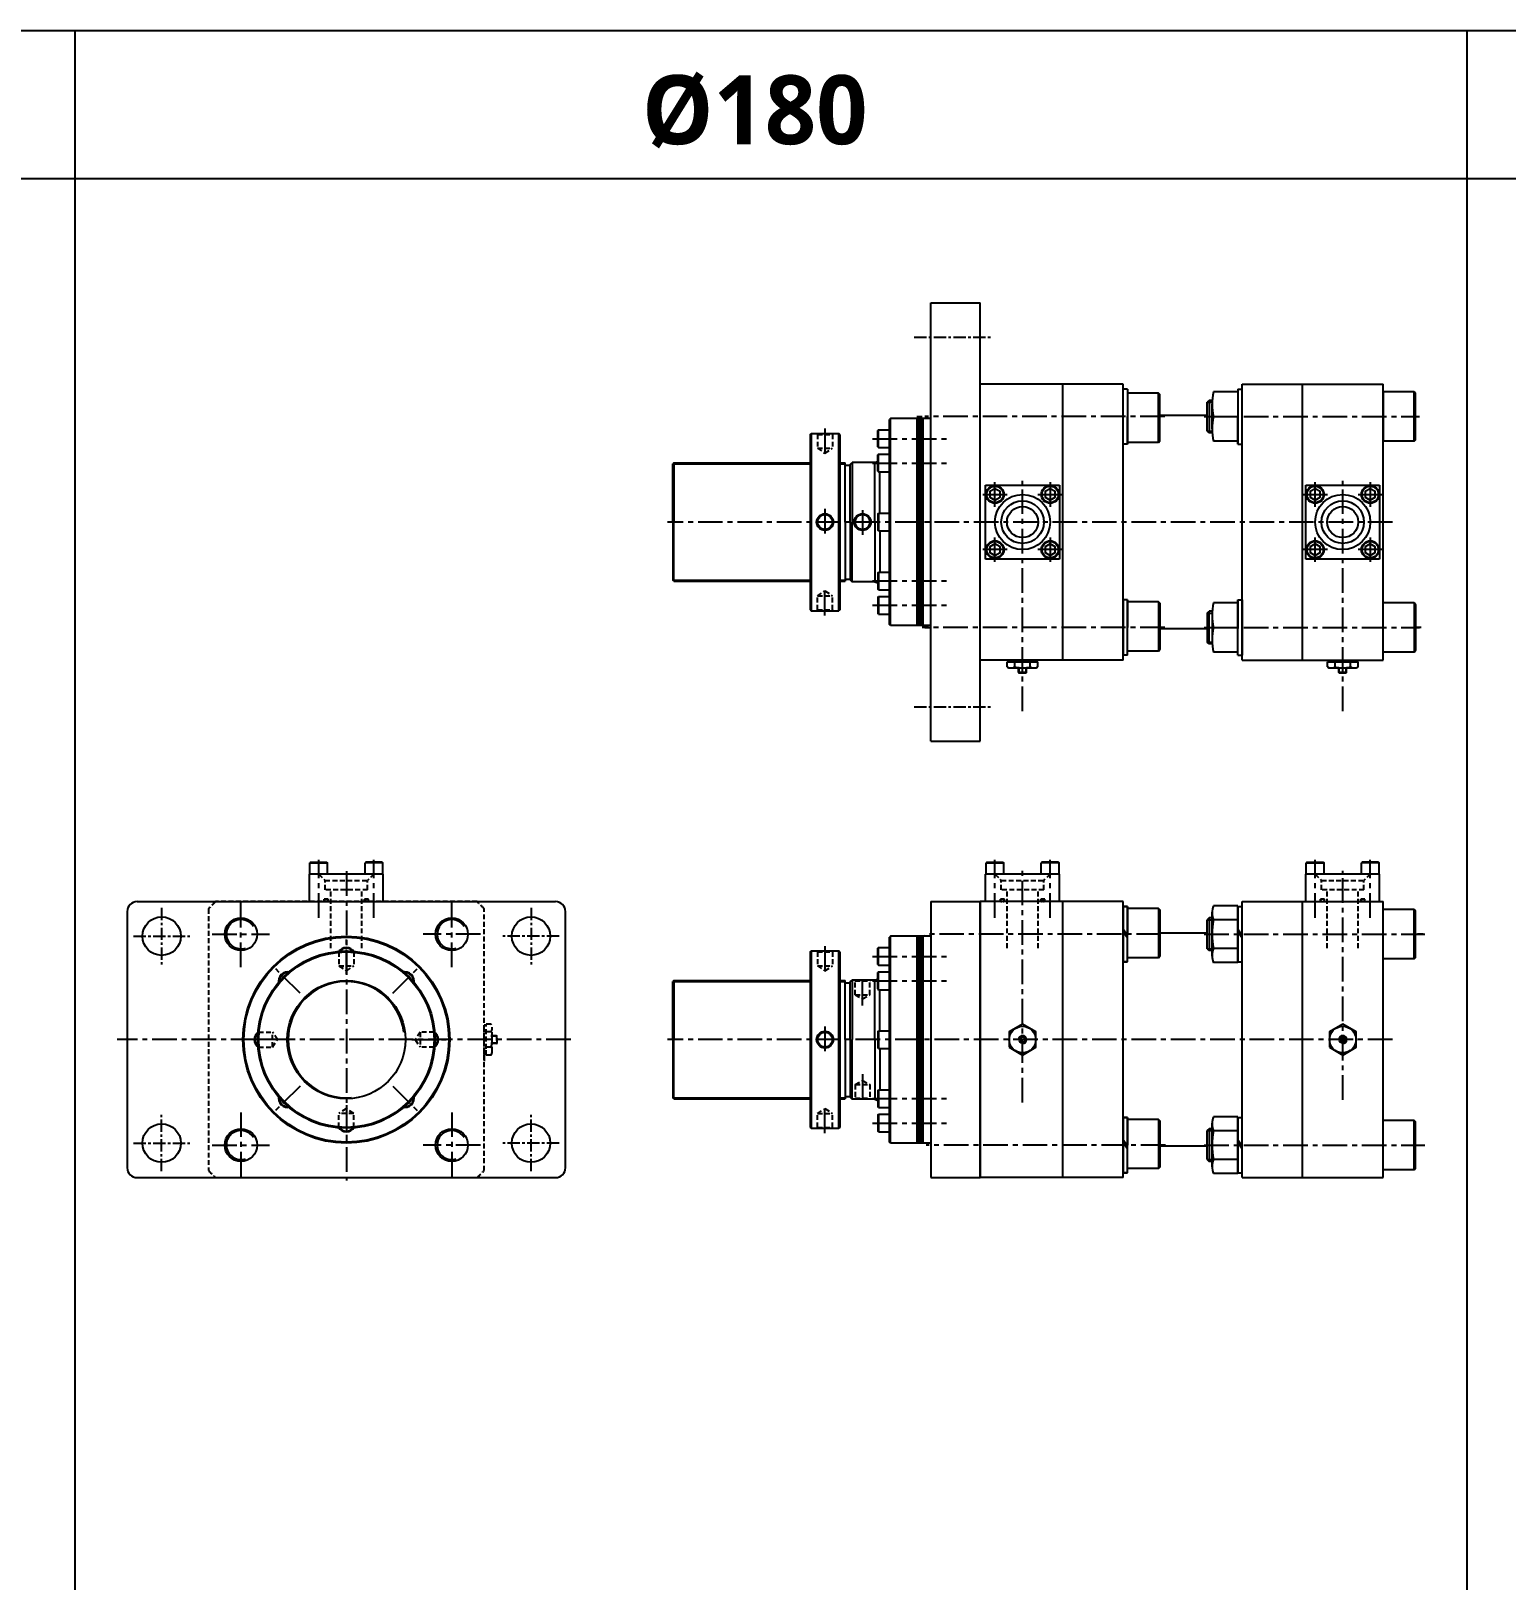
# Model space of a CAD drawing. Extents: x -819 to 9283, y 0 to 5329.
# Drawn here: x 2587 to 4084, y 1592 to 3164 of the extents above; entities that cross this region are included whole.
import ezdxf

# ---------------------------------------------------------------- set-up
doc = ezdxf.new("R2010")
doc.units = 0
doc.header["$LTSCALE"] = 10
doc.header["$MEASUREMENT"] = 0
for name, pattern in [('CENTER', [2, 1.25, -0.25, 0.25, -0.25]), ('CENTERX2', [4, 2.5, -0.5, 0.5, -0.5]), ('HIDDENX2', [0.75, 0.5, -0.25])]:
    doc.linetypes.add(name, pattern=pattern)
doc.layers.get('0').update_dxf_attribs({"linetype": 'CONTINUOUS'})
doc.layers.get('DEFPOINTS').update_dxf_attribs({"linetype": 'CONTINUOUS'})
for name, color, linetype in [('CEN', 1, 'CENTERX2'), ('DIM', 2, 'CONTINUOUS'), ('HID', 2, 'HIDDENX2'), ('ML', 7, 'CONTINUOUS')]:
    doc.layers.add(name, color=color, linetype=linetype)
doc.styles.add('문자', font='romans.shx')

msp = doc.modelspace()

# ---------------------------------------------------------------- linework, layer by layer
for p, q in [((9283.2, 3163.8), (0, 3163.8)), ((2631.6, 0), (2631.6, 3163.8)), ((4044.8, 0), (4044.8, 3163.8)), ((9283.2, 3013.8), (0, 3013.8))]:
    msp.add_line(p, q)
at = {"color": 7, "linetype": 'Continuous'}
for p, q in [((3577.7, 2518.5), (3577.7, 2523.5)), ((3577.7, 2523.5), (3584.1, 2523.5)), ((3578.7, 2523.5), (3578.7, 2525.5)), ((3578.7, 2525.5), (3607.9, 2525.5)), ((3580.9, 2517.5), (3605.7, 2517.5)), ((3584.1, 2523.5), (3608.9, 2523.5)), ((3585.5, 2518.5), (3585.5, 2523.5)), ((3589.3, 2517.8), (3589.3, 2517.8)), ((3589.3, 2513), (3589.3, 2517.5)), ((3597.3, 2513), (3597.3, 2517.5)), ((3601.1, 2518.5), (3601.1, 2523.5)), ((3607.9, 2523.5), (3607.9, 2525.5)), ((3608.9, 2518.5), (3608.9, 2523.5)), ((3902.7, 2518.5), (3902.7, 2523.5)), ((3902.7, 2523.5), (3909.1, 2523.5)), ((3903.7, 2523.5), (3903.7, 2525.5)), ((3903.7, 2525.5), (3932.9, 2525.5)), ((3905.9, 2517.5), (3930.7, 2517.5)), ((3909.1, 2523.5), (3933.9, 2523.5)), ((3910.5, 2518.5), (3910.5, 2523.5)), ((3914.3, 2517.8), (3914.3, 2517.8)), ((3914.3, 2513), (3914.3, 2517.5)), ((3922.3, 2513), (3922.3, 2517.5)), ((3926.1, 2518.5), (3926.1, 2523.5)), ((3932.9, 2523.5), (3932.9, 2525.5)), ((3933.9, 2518.5), (3933.9, 2523.5)), ((3589.3, 2513), (3589.8, 2512.5)), ((3597.3, 2513), (3589.3, 2513)), ((3589.8, 2512.5), (3596.8, 2512.5)), ((3597.3, 2513), (3596.8, 2512.5)), ((3914.3, 2513), (3914.8, 2512.5)), ((3922.3, 2513), (3914.3, 2513)), ((3914.8, 2512.5), (3921.8, 2512.5)), ((3922.3, 2513), (3921.8, 2512.5))]:
    msp.add_line(p, q, dxfattribs=at)
for points in [[(3579.8, 2132.5), (3593.3, 2124.7), (3606.8, 2132.5), (3606.8, 2148.1), (3593.3, 2155.9), (3579.8, 2148.1)], [(3904.8, 2132.5), (3918.3, 2124.7), (3931.8, 2132.5), (3931.8, 2148.1), (3918.3, 2155.9), (3904.8, 2148.1)], [(3591.9, 2142.8), (3590.4, 2140.3), (3591.9, 2137.8), (3594.8, 2137.8), (3596.2, 2140.3), (3594.8, 2142.8)], [(3916.9, 2142.8), (3915.4, 2140.3), (3916.9, 2137.8), (3919.8, 2137.8), (3921.2, 2140.3), (3919.8, 2142.8)]]:
    msp.add_lwpolyline(points, close=True, dxfattribs=at)
for centre, radius in [((3593.3, 2140.3), 13.5), ((3918.3, 2140.3), 13.5), ((3593.3, 2140.3), 3.5), ((3918.3, 2140.3), 3.5)]:
    msp.add_circle(centre, radius, dxfattribs=at)
for centre, radius, start, end in [((3580.9, 2523.1), 5.62, 235.6158, 270), ((3581.6, 2525.7), 8.22, 241.7006, 298.2994), ((3593.3, 2548.8), 31.3, 255.6172, 270.0141), ((3593.3, 2548.8), 31.3, 269.9859, 284.3828), ((3605, 2525.7), 8.22, 241.7006, 298.2994), ((3905.9, 2523.1), 5.62, 235.6158, 270), ((3906.6, 2525.7), 8.22, 241.7006, 298.2994), ((3918.3, 2548.8), 31.3, 255.6172, 270.0141), ((3918.3, 2548.8), 31.3, 269.9859, 284.3828), ((3930, 2525.7), 8.22, 241.7006, 298.2994)]:
    msp.add_arc(centre, radius, start, end, dxfattribs=at)
at = {"layer": 'CEN', "color": 7}
for p, q in [((3785.8, 2789), (3782.6, 2789)), ((3785.8, 2756), (3782.6, 2756)), ((3785.8, 2575), (3782.6, 2575)), ((3785.8, 2542), (3782.6, 2542)), ((3785.8, 2263.8), (3782.6, 2263.8)), ((3785.8, 2230.8), (3782.6, 2230.8)), ((3785.8, 2049.8), (3782.6, 2049.8)), ((3785.8, 2016.8), (3782.6, 2016.8))]:
    msp.add_line(p, q, dxfattribs=at)
at = {"layer": 'CEN'}
for p, q in [((3485.9, 2772.5), (3491.3, 2772.5)), ((3737.8, 2772.5), (3494.2, 2772.5)), ((3777.8, 2772.5), (3996.1, 2772.5)), ((3392.7, 2760.4), (3392.7, 2732)), ((3440.9, 2750), (3517.3, 2750)), ((3440.9, 2725.3), (3517.3, 2725.3)), ((3565.3, 2681.1), (3565.3, 2705.9)), ((3593.3, 2473.7), (3593.3, 2707.3)), ((3621.3, 2705.9), (3621.3, 2681.1)), ((3890.3, 2681.1), (3890.3, 2705.9)), ((3918.3, 2473.7), (3918.3, 2707.3)), ((3946.3, 2705.9), (3946.3, 2681.1)), ((3552.9, 2693.5), (3577.7, 2693.5)), ((3608.9, 2693.5), (3633.7, 2693.5)), ((3877.9, 2693.5), (3902.7, 2693.5)), ((3933.9, 2693.5), (3958.7, 2693.5)), ((3392.7, 2679), (3392.7, 2652)), ((3430.8, 2677.6), (3430.8, 2651.3)), ((3968.8, 2665.5), (3233, 2665.5)), ((3565.3, 2625.1), (3565.3, 2649.9)), ((3621.3, 2649.9), (3621.3, 2625.1)), ((3890.3, 2625.1), (3890.3, 2649.9)), ((3946.3, 2649.9), (3946.3, 2625.1)), ((3577.7, 2637.5), (3552.9, 2637.5)), ((3633.7, 2637.5), (3608.9, 2637.5)), ((3902.7, 2637.5), (3877.9, 2637.5)), ((3958.7, 2637.5), (3933.9, 2637.5)), ((3392.7, 2570.6), (3392.7, 2599)), ((3440.9, 2605.7), (3517.3, 2605.7)), ((3440.9, 2581), (3517.3, 2581)), ((3737.8, 2558.5), (3491.2, 2558.5)), ((3494, 2558.5), (3499.5, 2558.5)), ((3777.8, 2558.5), (3996.1, 2558.5)), ((2878.8, 2264), (2878.8, 2322.7)), ((2906.8, 2311.2), (2906.8, 1997.3)), ((2934.8, 2264), (2934.8, 2322.7)), ((3565.3, 2264), (3565.3, 2322.7)), ((3593.3, 2076.6), (3593.3, 2311.7)), ((3621.3, 2264), (3621.3, 2322.7)), ((3890.3, 2264), (3890.3, 2322.7)), ((3918.3, 2079.2), (3918.3, 2311.7)), ((3946.3, 2264), (3946.3, 2322.7)), ((2799.8, 2214), (2799.8, 2280.5)), ((3013.8, 2214), (3013.8, 2280.5)), ((2770.5, 2247.3), (2828.9, 2247.3)), ((2906.8, 2206.8), (2906.8, 2242.8)), ((3043.1, 2247.3), (2984.7, 2247.3)), ((3392.7, 2235.1), (3392.7, 2206.7)), ((3733.8, 2247.3), (3493.6, 2247.3)), ((3777.8, 2247.3), (4001.6, 2247.3)), ((3440.9, 2224.8), (3517.3, 2224.8)), ((2859.8, 2187.3), (2834.3, 2212.8)), ((2953.9, 2187.3), (2979.3, 2212.8)), ((3430.8, 2175.1), (3430.8, 2203.9)), ((3440.9, 2200), (3517.3, 2200)), ((3392.7, 2153.7), (3392.7, 2126.8)), ((3134.7, 2140.3), (2674.1, 2140.3)), ((2840.3, 2140.3), (2804.3, 2140.3)), ((2973.3, 2140.3), (3009.3, 2140.3)), ((3968.8, 2140.3), (3233, 2140.3)), ((2859.8, 2093.2), (2834.3, 2067.8)), ((2953.9, 2093.2), (2979.3, 2067.8)), ((3430.8, 2105.4), (3430.8, 2076.7)), ((3440.9, 2080.5), (3517.3, 2080.5)), ((2799.8, 2066.5), (2799.8, 2000)), ((2906.8, 2073.7), (2906.8, 2037.7)), ((3013.8, 2066.5), (3013.8, 2000)), ((3392.7, 2045.4), (3392.7, 2073.8)), ((3440.9, 2055.7), (3517.3, 2055.7)), ((2770.5, 2033.3), (2828.9, 2033.3)), ((3043.1, 2033.3), (2984.7, 2033.3)), ((3738.4, 2033.3), (3495.5, 2033.3)), ((3777.8, 2033.3), (4001.6, 2033.3)), ((3777.8, 2033.3), (4001.6, 2033.3))]:
    msp.add_line(p, q, dxfattribs=at)
at = {"layer": 'DEFPOINTS', "color": 0, "linetype": 'ByBlock'}
for p in [(3418.3, 2607), (3418.3, 2081.8)]:
    msp.add_point(p, dxfattribs=at)
at = {"layer": 'DIM'}
for p, q in [((3780.8, 2787.2), (3785.8, 2787.2)), ((3780.8, 2757.7), (3785.8, 2757.7)), ((3780.8, 2573.2), (3785.8, 2573.2)), ((3780.8, 2543.7), (3785.8, 2543.7)), ((3699.8, 2246.1), (3695.3, 2252.5)), ((3699.8, 2243.1), (3695.3, 2249.5)), ((3780.8, 2262), (3785.8, 2262)), ((3816.3, 2246.1), (3811.8, 2252.5)), ((3816.3, 2243.1), (3811.8, 2249.5)), ((3780.8, 2232.5), (3785.8, 2232.5)), ((3780.8, 2048), (3785.8, 2048)), ((3699.8, 2032.1), (3695.3, 2038.5)), ((3699.8, 2029.1), (3695.3, 2035.5)), ((3816.3, 2032.1), (3811.8, 2038.5)), ((3816.3, 2029.1), (3811.8, 2035.5)), ((3780.8, 2018.5), (3785.8, 2018.5))]:
    msp.add_line(p, q, dxfattribs=at)
at = {"layer": 'HID'}
for p, q in [((3384.2, 2755.5), (3385.2, 2754.5)), ((3385.2, 2754.5), (3400.2, 2754.5)), ((3385.2, 2754.5), (3385.2, 2740.5)), ((3401.2, 2755.5), (3400.2, 2754.5)), ((3400.2, 2754.5), (3400.2, 2740.5)), ((3385.2, 2740.5), (3400.2, 2740.5)), ((3385.2, 2740.5), (3392.7, 2735.3)), ((3392.7, 2735.3), (3400.2, 2740.5)), ((3385.2, 2590.5), (3392.7, 2595.7)), ((3392.7, 2595.7), (3400.2, 2590.5)), ((3385.2, 2590.5), (3400.2, 2590.5)), ((3385.2, 2576.5), (3385.2, 2590.5)), ((3400.2, 2576.5), (3400.2, 2590.5)), ((3384.2, 2575.5), (3385.2, 2576.5)), ((3385.2, 2576.5), (3400.2, 2576.5)), ((3401.2, 2575.5), (3400.2, 2576.5)), ((2878.8, 2308.3), (2885.2, 2301.9)), ((2885.2, 2301.9), (2928.4, 2301.9)), ((2885.2, 2292.3), (2885.2, 2301.9)), ((2934.8, 2308.3), (2928.4, 2301.9)), ((2928.4, 2292.3), (2928.4, 2301.9)), ((3565.3, 2308.3), (3571.7, 2301.9)), ((3571.7, 2292.3), (3571.7, 2301.9)), ((3571.7, 2301.9), (3614.9, 2301.9)), ((3621.3, 2308.3), (3614.9, 2301.9)), ((3614.9, 2292.3), (3614.9, 2301.9)), ((3890.3, 2308.3), (3896.7, 2301.9)), ((3896.7, 2301.9), (3939.9, 2301.9)), ((3896.7, 2292.3), (3896.7, 2301.9)), ((3946.3, 2308.3), (3939.9, 2301.9)), ((3939.9, 2292.3), (3939.9, 2301.9)), ((3039.6, 2280.3), (2774, 2280.3)), ((2888.3, 2282.7), (2884.3, 2282.7)), ((2884.3, 2280.3), (2884.3, 2282.7)), ((2928.4, 2292.3), (2885.2, 2292.3)), ((2888.3, 2280.3), (2888.3, 2282.7)), ((2891.1, 2233.2), (2891.1, 2292.3)), ((2922.6, 2233.2), (2922.6, 2292.3)), ((2925.3, 2280.3), (2925.3, 2282.7)), ((2925.3, 2282.7), (2929.3, 2282.7)), ((2929.3, 2282.7), (2925.3, 2282.7)), ((2925.3, 2280.3), (2925.3, 2282.7)), ((2929.3, 2280.3), (2929.3, 2282.7)), ((2929.3, 2280.3), (2929.3, 2282.7)), ((3570.8, 2280.3), (3570.8, 2282.7)), ((3574.8, 2282.7), (3570.8, 2282.7)), ((3614.9, 2292.3), (3571.7, 2292.3)), ((3574.8, 2280.3), (3574.8, 2282.7)), ((3577.6, 2233.2), (3577.6, 2292.3)), ((3609.1, 2233.2), (3609.1, 2292.3)), ((3611.8, 2280.3), (3611.8, 2282.7)), ((3615.8, 2282.7), (3611.8, 2282.7)), ((3611.8, 2282.7), (3615.8, 2282.7)), ((3611.8, 2280.3), (3611.8, 2282.7)), ((3615.8, 2280.3), (3615.8, 2282.7)), ((3615.8, 2280.3), (3615.8, 2282.7)), ((3899.8, 2282.7), (3895.8, 2282.7)), ((3895.8, 2280.3), (3895.8, 2282.7)), ((3939.9, 2292.3), (3896.7, 2292.3)), ((3899.8, 2280.3), (3899.8, 2282.7)), ((3902.6, 2233.2), (3902.6, 2292.3)), ((3934.1, 2233.2), (3934.1, 2292.3)), ((3936.8, 2280.3), (3936.8, 2282.7)), ((3936.8, 2282.7), (3940.8, 2282.7)), ((3940.8, 2282.7), (3936.8, 2282.7)), ((3936.8, 2280.3), (3936.8, 2282.7)), ((3940.8, 2280.3), (3940.8, 2282.7)), ((3940.8, 2280.3), (3940.8, 2282.7)), ((2766.8, 2273.1), (2766.8, 2007.4)), ((3046.8, 2007.4), (3046.8, 2273.1)), ((2898.7, 2229.9), (2899.3, 2229.3)), ((2899.3, 2229.3), (2899.3, 2215.3)), ((2899.3, 2229.3), (2914.3, 2229.3)), ((2914.9, 2229.9), (2914.3, 2229.3)), ((2914.3, 2229.3), (2914.3, 2215.3)), ((3384.2, 2230.3), (3385.2, 2229.3)), ((3385.2, 2229.3), (3385.2, 2215.3)), ((3385.2, 2229.3), (3400.2, 2229.3)), ((3401.2, 2230.3), (3400.2, 2229.3)), ((3400.2, 2229.3), (3400.2, 2215.3)), ((2899.3, 2215.3), (2906.8, 2210.1)), ((2899.3, 2215.3), (2914.3, 2215.3)), ((2906.8, 2210.1), (2914.3, 2215.3)), ((3385.2, 2215.3), (3392.7, 2210.1)), ((3385.2, 2215.3), (3400.2, 2215.3)), ((3392.7, 2210.1), (3400.2, 2215.3)), ((3422.3, 2200.8), (3423.3, 2199.8)), ((3438.3, 2199.8), (3439.3, 2200.8)), ((3423.3, 2199.8), (3438.3, 2199.8)), ((3423.3, 2185.8), (3423.3, 2199.8)), ((3423.3, 2185.8), (3438.3, 2185.8)), ((3423.3, 2185.8), (3430.8, 2181.8)), ((3430.8, 2181.8), (3438.3, 2185.8)), ((3438.3, 2185.8), (3438.3, 2199.8)), ((3046.8, 2125.7), (3046.8, 2154.9)), ((3048.8, 2154.9), (3046.8, 2154.9)), ((3053.8, 2155.9), (3048.8, 2155.9)), ((3048.8, 2131), (3048.8, 2155.9)), ((2817.2, 2148.4), (2817.8, 2147.8)), ((2817.2, 2148.4), (2817.8, 2147.8)), ((2817.8, 2147.8), (2831.8, 2147.8)), ((2817.8, 2132.8), (2817.8, 2147.8)), ((2817.8, 2132.8), (2817.8, 2147.8)), ((2837, 2140.3), (2831.8, 2147.8)), ((2831.8, 2132.8), (2831.8, 2147.8)), ((2831.8, 2132.8), (2837, 2140.3)), ((2981.8, 2147.8), (2976.7, 2140.3)), ((2976.7, 2140.3), (2981.8, 2132.8)), ((2995.8, 2147.8), (2981.8, 2147.8)), ((2981.8, 2147.8), (2981.8, 2132.8)), ((2996.4, 2148.4), (2995.8, 2147.8)), ((2996.4, 2148.4), (2995.8, 2147.8)), ((2995.8, 2147.8), (2995.8, 2132.8)), ((2995.8, 2147.8), (2995.8, 2132.8)), ((3053.8, 2148.1), (3048.8, 2148.1)), ((3059.3, 2144.3), (3054.6, 2144.3)), ((3059.8, 2143.8), (3054.6, 2143.8)), ((3054.8, 2127.9), (3054.8, 2152.7)), ((3059.3, 2144.3), (3059.8, 2143.8)), ((3059.3, 2144.3), (3059.3, 2136.3)), ((3059.8, 2136.8), (3059.8, 2143.8)), ((2817.2, 2132.1), (2817.8, 2132.8)), ((2817.2, 2132.1), (2817.8, 2132.8)), ((2817.8, 2132.8), (2831.8, 2132.8)), ((2995.8, 2132.8), (2981.8, 2132.8)), ((2996.4, 2132.1), (2995.8, 2132.8)), ((2996.4, 2132.1), (2995.8, 2132.8)), ((3048.8, 2125.7), (3046.8, 2125.7)), ((3053.8, 2132.5), (3048.8, 2132.5)), ((3048.8, 2124.7), (3048.8, 2131)), ((3053.8, 2124.7), (3048.8, 2124.7)), ((3059.8, 2136.8), (3054.6, 2136.8)), ((3059.3, 2136.3), (3054.6, 2136.3)), ((3059.3, 2136.3), (3059.8, 2136.8)), ((3423.3, 2094.8), (3430.8, 2098.7)), ((3423.3, 2094.8), (3438.3, 2094.8)), ((3423.3, 2094.8), (3423.3, 2080.8)), ((3430.8, 2098.7), (3438.3, 2094.8)), ((3438.3, 2094.8), (3438.3, 2080.8)), ((3422.3, 2079.8), (3423.3, 2080.8)), ((3423.3, 2080.8), (3438.3, 2080.8)), ((3438.3, 2080.8), (3439.3, 2079.8)), ((2906.8, 2070.4), (2899.3, 2065.3)), ((2899.3, 2051.3), (2899.3, 2065.3)), ((2914.3, 2065.3), (2899.3, 2065.3)), ((2914.3, 2065.3), (2906.8, 2070.4)), ((2914.3, 2051.3), (2914.3, 2065.3)), ((3385.2, 2065.3), (3392.7, 2070.4)), ((3385.2, 2051.3), (3385.2, 2065.3)), ((3385.2, 2065.3), (3400.2, 2065.3)), ((3392.7, 2070.4), (3400.2, 2065.3)), ((3400.2, 2051.3), (3400.2, 2065.3)), ((2898.7, 2050.6), (2899.3, 2051.3)), ((2898.7, 2050.6), (2899.3, 2051.3)), ((2914.3, 2051.3), (2899.3, 2051.3)), ((2914.3, 2051.3), (2899.3, 2051.3)), ((2914.9, 2050.6), (2914.3, 2051.3)), ((2914.9, 2050.6), (2914.3, 2051.3)), ((3384.2, 2050.3), (3385.2, 2051.3)), ((3385.2, 2051.3), (3400.2, 2051.3)), ((3401.2, 2050.3), (3400.2, 2051.3)), ((2774, 2000.3), (3039.6, 2000.3))]:
    msp.add_line(p, q, dxfattribs=at)
for centre, radius, start, end in [((2906.8, 2140.3), 193, 133.4957, 136.5043), ((2885.6, 2281.5), 1.2, 90, 270), ((2887, 2281.5), 1.2, 270, 90), ((2926.6, 2281.5), 1.2, 90, 270), ((2928, 2281.5), 1.2, 270, 90), ((2906.8, 2140.3), 193, 43.4957, 46.5043), ((3572.1, 2281.5), 1.2, 90, 270), ((3573.5, 2281.5), 1.2, 270, 90), ((3613.2, 2281.5), 1.2, 90, 270), ((3614.5, 2281.5), 1.2, 270, 90), ((3897.1, 2281.5), 1.2, 90, 270), ((3898.5, 2281.5), 1.2, 270, 90), ((3938.2, 2281.5), 1.2, 90, 270), ((3939.5, 2281.5), 1.2, 270, 90), ((3046.6, 2152), 8.22, 331.7006, 28.2994), ((3023.5, 2140.3), 31.3, 359.9859, 14.3828), ((3023.5, 2140.3), 31.3, 345.6172, 0.0141), ((3046.6, 2128.6), 8.22, 331.7006, 28.2994), ((3049.2, 2127.9), 5.62, 325.6158, 0), ((2906.8, 2140.3), 193, 223.4957, 226.5043), ((2906.8, 2140.3), 193, 313.4957, 316.5043)]:
    msp.add_arc(centre, radius, start, end, dxfattribs=at)
at = {"layer": 'ML'}
for p, q in [((3500.3, 2888), (3550.3, 2888)), ((3500.3, 2443), (3500.3, 2888)), ((3550.3, 2443), (3550.3, 2888)), ((3550.3, 2525.5), (3550.3, 2805.5)), ((3550.3, 2525.5), (3550.3, 2805.5)), ((3550.3, 2525.5), (3550.3, 2805.5)), ((3634.3, 2525.5), (3634.3, 2805.5)), ((3695.3, 2525.5), (3695.3, 2805.5)), ((3811.8, 2800.5), (3811.8, 2744.5)), ((3811.8, 2800.5), (3816.3, 2800.5)), ((3816.3, 2805.5), (3959.3, 2805.5)), ((3816.3, 2525.5), (3816.3, 2805.5)), ((3816.3, 2744.5), (3816.3, 2800.5)), ((3877.3, 2525.5), (3877.3, 2805.5)), ((3959.3, 2525.5), (3959.3, 2805.5)), ((3959.3, 2525.5), (3959.3, 2805.5)), ((3782.6, 2789), (3780.8, 2787.2)), ((3780.8, 2757.7), (3780.8, 2787.2)), ((3780.8, 2760), (3780.8, 2785)), ((3782.6, 2789), (3782.6, 2756)), ((3785.8, 2760), (3785.8, 2785)), ((3811.8, 2797.5), (3787.2, 2797.5)), ((3459.3, 2770.5), (3458.3, 2769.5)), ((3459.3, 2770.5), (3458.3, 2769.5)), ((3458.3, 2561.5), (3458.3, 2769.5)), ((3458.3, 2561.5), (3458.3, 2769.5)), ((3459.3, 2560.5), (3459.3, 2770.5)), ((3500.3, 2770.5), (3459.3, 2770.5)), ((3459.3, 2560.5), (3459.3, 2770.5)), ((3486.3, 2560.5), (3486.3, 2770.5)), ((3488.3, 2560.5), (3488.3, 2770.5)), ((3490.3, 2560.5), (3490.3, 2770.5)), ((3492.3, 2560.5), (3492.3, 2770.5)), ((3780.8, 2773.6), (3732.8, 2773.6)), ((3787.2, 2772.5), (3811.8, 2772.5)), ((3811.8, 2744.5), (3811.8, 2772.5)), ((3377.7, 2754.5), (3378.7, 2755.5)), ((3377.7, 2754.5), (3377.7, 2576.5)), ((3378.7, 2755.5), (3406.7, 2755.5)), ((3378.7, 2755.5), (3378.7, 2575.5)), ((3406.7, 2575.5), (3406.7, 2755.5)), ((3407.7, 2754.5), (3406.7, 2755.5)), ((3407.7, 2754.5), (3407.7, 2576.5)), ((3447, 2759), (3446.3, 2758.3)), ((3446.3, 2741.7), (3446.3, 2758.3)), ((3447, 2741), (3447, 2759)), ((3447, 2759), (3458.3, 2759)), ((3458.3, 2741), (3458.3, 2759)), ((3780.8, 2757.7), (3782.6, 2756)), ((3446.3, 2741.7), (3447, 2741)), ((3447, 2741), (3458.3, 2741)), ((3811.8, 2747.5), (3787.2, 2747.5)), ((3811.8, 2744.5), (3816.3, 2744.5)), ((3239.3, 2725.5), (3238.3, 2724.5)), ((3238.3, 2665.5), (3238.3, 2724.5)), ((3238.3, 2665.5), (3238.3, 2724)), ((3239.3, 2725.5), (3377.7, 2725.5)), ((3239.3, 2725.5), (3239.3, 2665.5)), ((3407.7, 2725.5), (3413.3, 2725.5)), ((3413.3, 2665.5), (3413.3, 2725.5)), ((3413.3, 2723.2), (3418.3, 2723.2)), ((3418.3, 2724), (3420.3, 2726)), ((3418.3, 2665.5), (3418.3, 2724)), ((3420.3, 2726), (3420.3, 2665.5)), ((3443.3, 2726), (3420.3, 2726)), ((3443.3, 2726), (3446.3, 2727.2)), ((3443.3, 2726), (3446.3, 2727.2)), ((3443.3, 2726), (3446.3, 2727.2)), ((3443.3, 2665.5), (3443.3, 2726)), ((3443.3, 2665.5), (3443.3, 2726)), ((3447, 2734.3), (3446.3, 2733.6)), ((3446.3, 2717), (3446.3, 2733.6)), ((3447, 2734.3), (3458.3, 2734.3)), ((3447, 2716.3), (3447, 2734.3)), ((3458.3, 2716.3), (3458.3, 2734.3)), ((3446.3, 2717), (3447, 2716.3)), ((3447, 2716.3), (3458.3, 2716.3)), ((3448.3, 2674.5), (3448.3, 2716.3)), ((3448.3, 2674.5), (3448.3, 2716.3)), ((3555.8, 2628), (3555.8, 2703)), ((3555.8, 2703), (3630.8, 2703)), ((3630.8, 2703), (3630.8, 2628)), ((3880.8, 2628), (3880.8, 2703)), ((3880.8, 2703), (3955.8, 2703)), ((3955.8, 2703), (3955.8, 2628)), ((3446.3, 2673.8), (3447, 2674.5)), ((3446.3, 2673.8), (3446.3, 2657.2)), ((3447, 2674.5), (3458.3, 2674.5)), ((3447, 2674.5), (3447, 2656.5)), ((3458.3, 2674.5), (3458.3, 2656.5)), ((3238.3, 2665.5), (3238.3, 2606.5)), ((3239.3, 2605.5), (3239.3, 2665.5)), ((3413.3, 2665.5), (3413.3, 2605.5)), ((3418.3, 2665.5), (3418.3, 2607)), ((3420.3, 2605), (3420.3, 2665.5)), ((3443.3, 2665.5), (3443.3, 2605)), ((3443.3, 2665.5), (3443.3, 2605)), ((3447, 2656.5), (3446.3, 2657.2)), ((3447, 2656.5), (3458.3, 2656.5)), ((3448.3, 2656.5), (3448.3, 2614.7)), ((3448.3, 2656.5), (3448.3, 2614.7)), ((3630.8, 2628), (3555.8, 2628)), ((3955.8, 2628), (3880.8, 2628)), ((3446.3, 2614), (3447, 2614.7)), ((3446.3, 2614), (3446.3, 2597.4)), ((3447, 2614.7), (3447, 2596.7)), ((3447, 2614.7), (3458.3, 2614.7)), ((3458.3, 2614.7), (3458.3, 2596.7)), ((3239.3, 2605.5), (3238.3, 2606.5)), ((3239.3, 2605.5), (3377.7, 2605.5)), ((3407.7, 2605.5), (3413.3, 2605.5)), ((3413.3, 2607.7), (3418.3, 2607.7)), ((3418.3, 2607), (3420.3, 2605)), ((3443.3, 2605), (3420.3, 2605)), ((3443.3, 2605), (3446.3, 2603.8)), ((3443.3, 2605), (3446.3, 2603.8)), ((3447, 2596.7), (3446.3, 2597.4)), ((3447, 2596.7), (3458.3, 2596.7)), ((3446.3, 2589.3), (3447, 2590)), ((3446.3, 2589.3), (3446.3, 2572.7)), ((3447, 2590), (3458.3, 2590)), ((3447, 2590), (3447, 2572)), ((3458.3, 2590), (3458.3, 2572)), ((3811.8, 2583.5), (3787.2, 2583.5)), ((3811.8, 2586.5), (3811.8, 2558.5)), ((3811.8, 2530.5), (3811.8, 2586.5)), ((3811.8, 2586.5), (3816.3, 2586.5)), ((3816.3, 2586.5), (3816.3, 2530.5)), ((3377.7, 2576.5), (3378.7, 2575.5)), ((3378.7, 2575.5), (3406.7, 2575.5)), ((3407.7, 2576.5), (3406.7, 2575.5)), ((3447, 2572), (3446.3, 2572.7)), ((3447, 2572), (3458.3, 2572)), ((3780.8, 2573.2), (3782.6, 2575)), ((3780.8, 2573.2), (3780.8, 2543.7)), ((3780.8, 2571), (3780.8, 2546)), ((3782.6, 2542), (3782.6, 2575)), ((3785.8, 2571), (3785.8, 2546)), ((3459.3, 2560.5), (3458.3, 2561.5)), ((3459.3, 2560.5), (3458.3, 2561.5)), ((3500.3, 2560.5), (3459.3, 2560.5)), ((3780.8, 2557.3), (3732.8, 2557.3)), ((3787.2, 2558.5), (3811.8, 2558.5)), ((3782.6, 2542), (3780.8, 2543.7)), ((3811.8, 2533.5), (3787.2, 2533.5)), ((3811.8, 2530.5), (3816.3, 2530.5)), ((3816.3, 2525.5), (3959.3, 2525.5)), ((3816.3, 2525.5), (3959.3, 2525.5)), ((3500.3, 2443), (3550.3, 2443)), ((2870.5, 2320.3), (2869.8, 2319.6)), ((2869.8, 2319.6), (2887.8, 2319.6)), ((2869.8, 2308.3), (2869.8, 2319.6)), ((2870.5, 2320.3), (2887.1, 2320.3)), ((2887.1, 2320.3), (2887.8, 2319.6)), ((2887.8, 2308.3), (2887.8, 2319.6)), ((2926.5, 2320.3), (2925.8, 2319.6)), ((2943.8, 2319.6), (2925.8, 2319.6)), ((2925.8, 2308.3), (2925.8, 2319.6)), ((2943.1, 2320.3), (2926.5, 2320.3)), ((2943.1, 2320.3), (2943.8, 2319.6)), ((2943.8, 2308.3), (2943.8, 2319.6)), ((3557, 2320.3), (3556.3, 2319.6)), ((3556.3, 2319.6), (3574.3, 2319.6)), ((3556.3, 2308.3), (3556.3, 2319.6)), ((3557, 2320.3), (3573.6, 2320.3)), ((3573.6, 2320.3), (3574.3, 2319.6)), ((3574.3, 2308.3), (3574.3, 2319.6)), ((3613, 2320.3), (3612.3, 2319.6)), ((3612.3, 2308.3), (3612.3, 2319.6)), ((3630.3, 2319.6), (3612.3, 2319.6)), ((3629.6, 2320.3), (3613, 2320.3)), ((3629.6, 2320.3), (3630.3, 2319.6)), ((3630.3, 2308.3), (3630.3, 2319.6)), ((3882, 2320.3), (3881.3, 2319.6)), ((3881.3, 2319.6), (3899.3, 2319.6)), ((3881.3, 2308.3), (3881.3, 2319.6)), ((3882, 2320.3), (3898.6, 2320.3)), ((3898.6, 2320.3), (3899.3, 2319.6)), ((3899.3, 2308.3), (3899.3, 2319.6)), ((3938, 2320.3), (3937.3, 2319.6)), ((3955.3, 2319.6), (3937.3, 2319.6)), ((3937.3, 2308.3), (3937.3, 2319.6)), ((3954.6, 2320.3), (3938, 2320.3)), ((3954.6, 2320.3), (3955.3, 2319.6)), ((3955.3, 2308.3), (3955.3, 2319.6)), ((2869.3, 2280.3), (2869.3, 2308.3)), ((2944.3, 2280.3), (2944.3, 2308.3)), ((3555.8, 2280.3), (3555.8, 2308.3)), ((3630.8, 2280.3), (3630.8, 2308.3)), ((3880.8, 2280.3), (3880.8, 2308.3)), ((3955.8, 2280.3), (3955.8, 2308.3)), ((2694.3, 2280.3), (3119.3, 2280.3)), ((3500.3, 2280.3), (3500.3, 2000.3)), ((3500.3, 2280.3), (3550.3, 2280.3)), ((3550.3, 2000.3), (3550.3, 2280.3)), ((3550.3, 2280.3), (3550.3, 2000.3)), ((3634.3, 2000.3), (3634.3, 2280.3)), ((3695.3, 2000.3), (3695.3, 2280.3)), ((3816.3, 2280.3), (3959.3, 2280.3)), ((3816.3, 2000.3), (3816.3, 2280.3)), ((3816.3, 2000.3), (3816.3, 2280.3)), ((3877.3, 2000.3), (3877.3, 2280.3)), ((3959.3, 2000.3), (3959.3, 2280.3)), ((3959.3, 2000.3), (3959.3, 2280.3)), ((2684.3, 2270.3), (2684.3, 2010.3)), ((3129.3, 2010.3), (3129.3, 2270.3)), ((3695.3, 2218.4), (3695.3, 2276.1)), ((3695.3, 2275.3), (3695.3, 2219.3)), ((3699.8, 2275.3), (3695.3, 2275.3)), ((3695.3, 2275.3), (3695.3, 2219.3)), ((3695.3, 2275.3), (3699.8, 2275.3)), ((3699.8, 2219.3), (3699.8, 2275.3)), ((3699.8, 2275.3), (3699.8, 2247.3)), ((3699.8, 2219.3), (3699.8, 2275.3)), ((3731.3, 2273.4), (3699.8, 2273.4)), ((3699.8, 2223.4), (3699.8, 2273.4)), ((3731.3, 2273.4), (3732.8, 2271.9)), ((3732.8, 2271.9), (3731.3, 2273.4)), ((3731.3, 2273.4), (3731.3, 2223.4)), ((3732.8, 2271.9), (3732.8, 2224.9)), ((3782.6, 2263.8), (3780.8, 2262)), ((3782.6, 2263.8), (3782.6, 2230.8)), ((3785.8, 2225.1), (3785.8, 2269.5)), ((3811.8, 2276.1), (3787.2, 2276.1)), ((3811.8, 2218.4), (3811.8, 2276.1)), ((3811.8, 2275.3), (3811.8, 2219.3)), ((3811.8, 2275.3), (3816.3, 2275.3)), ((3816.3, 2219.3), (3816.3, 2275.3)), ((3959.3, 2219.3), (3959.3, 2275.3)), ((3990.8, 2272.3), (3959.3, 2272.3)), ((3990.8, 2222.3), (3990.8, 2272.3)), ((3990.8, 2272.3), (3992.3, 2270.8)), ((3992.3, 2270.8), (3990.8, 2272.3)), ((3992.3, 2223.8), (3992.3, 2270.8)), ((3780.8, 2248.4), (3730.8, 2248.4)), ((3780.8, 2232.5), (3780.8, 2262)), ((3811.8, 2261.7), (3787.2, 2261.7)), ((3447, 2233.8), (3446.3, 2233.1)), ((3446.3, 2216.5), (3446.3, 2233.1)), ((3447, 2233.8), (3458.3, 2233.8)), ((3447, 2215.8), (3447, 2233.8)), ((3459.3, 2245.3), (3458.3, 2244.3)), ((3458.3, 2036.3), (3458.3, 2244.3)), ((3458.3, 2215.8), (3458.3, 2233.8)), ((3500.3, 2245.3), (3459.3, 2245.3)), ((3459.3, 2035.3), (3459.3, 2245.3)), ((3486.3, 2035.3), (3486.3, 2245.3)), ((3488.3, 2035.3), (3488.3, 2245.3)), ((3490.3, 2035.3), (3490.3, 2245.3)), ((3492.3, 2035.3), (3492.3, 2245.3)), ((3780.8, 2232.5), (3782.6, 2230.8)), ((3811.8, 2232.8), (3787.2, 2232.8)), ((3999.8, 2247.3), (3994.3, 2247.3)), ((3377.7, 2229.3), (3378.7, 2230.3)), ((3377.7, 2229.3), (3377.7, 2051.3)), ((3378.7, 2230.3), (3406.7, 2230.3)), ((3378.7, 2230.3), (3378.7, 2050.3)), ((3407.7, 2229.3), (3406.7, 2230.3)), ((3406.7, 2050.3), (3406.7, 2230.3)), ((3407.7, 2229.3), (3407.7, 2051.3)), ((3446.3, 2216.5), (3447, 2215.8)), ((3699.8, 2219.3), (3695.3, 2219.3)), ((3695.3, 2219.3), (3699.8, 2219.3)), ((3731.3, 2223.4), (3699.8, 2223.4)), ((3732.8, 2224.9), (3731.3, 2223.4)), ((3731.3, 2223.4), (3732.8, 2224.9)), ((3811.8, 2218.4), (3787.2, 2218.4)), ((3811.8, 2219.3), (3816.3, 2219.3)), ((3990.8, 2222.3), (3959.3, 2222.3)), ((3992.3, 2223.8), (3990.8, 2222.3)), ((3990.8, 2222.3), (3992.3, 2223.8)), ((3418.3, 2198.8), (3420.3, 2200.8)), ((3443.3, 2200.8), (3420.3, 2200.8)), ((3420.3, 2200.8), (3420.3, 2140.3)), ((3443.3, 2200.8), (3446.3, 2202)), ((3443.3, 2200.8), (3446.3, 2202)), ((3443.3, 2140.3), (3443.3, 2200.8)), ((3447, 2209), (3446.3, 2208.3)), ((3446.3, 2191.7), (3446.3, 2208.3)), ((3447, 2215.8), (3458.3, 2215.8)), ((3447, 2191), (3447, 2209)), ((3447, 2209), (3458.3, 2209)), ((3458.3, 2191), (3458.3, 2209)), ((3239.3, 2200.3), (3238.3, 2199.3)), ((3238.3, 2140.3), (3238.3, 2199.3)), ((3238.3, 2140.3), (3238.3, 2198.8)), ((3239.3, 2200.3), (3377.7, 2200.3)), ((3239.3, 2200.3), (3239.3, 2140.3)), ((3407.7, 2200.3), (3413.3, 2200.3)), ((3413.3, 2140.3), (3413.3, 2200.3)), ((3413.3, 2198), (3418.3, 2198)), ((3418.3, 2140.3), (3418.3, 2198.8)), ((3446.3, 2191.7), (3447, 2191)), ((3447, 2191), (3458.3, 2191)), ((3448.3, 2149.3), (3448.3, 2191)), ((3238.3, 2140.3), (3238.3, 2081.3)), ((3239.3, 2080.3), (3239.3, 2140.3)), ((3413.3, 2140.3), (3413.3, 2080.3)), ((3418.3, 2140.3), (3418.3, 2081.8)), ((3420.3, 2079.8), (3420.3, 2140.3)), ((3443.3, 2140.3), (3443.3, 2079.8)), ((3446.3, 2148.6), (3447, 2149.3)), ((3446.3, 2148.6), (3446.3, 2132)), ((3447, 2149.3), (3458.3, 2149.3)), ((3447, 2149.3), (3447, 2131.3)), ((3458.3, 2149.3), (3458.3, 2131.3)), ((3046.8, 2132.2), (3046.8, 2118.3)), ((3447, 2131.3), (3446.3, 2132)), ((3447, 2131.3), (3458.3, 2131.3)), ((3448.3, 2131.3), (3448.3, 2089.5)), ((3239.3, 2080.3), (3238.3, 2081.3)), ((3239.3, 2080.3), (3377.7, 2080.3)), ((3407.7, 2080.3), (3413.3, 2080.3)), ((3413.3, 2082.5), (3418.3, 2082.5)), ((3418.3, 2081.8), (3420.3, 2079.8)), ((3443.3, 2079.8), (3420.3, 2079.8)), ((3443.3, 2079.8), (3446.3, 2078.6)), ((3446.3, 2088.8), (3447, 2089.5)), ((3446.3, 2088.8), (3446.3, 2072.2)), ((3447, 2089.5), (3458.3, 2089.5)), ((3447, 2089.5), (3447, 2071.5)), ((3458.3, 2089.5), (3458.3, 2071.5)), ((3447, 2071.5), (3446.3, 2072.2)), ((3446.3, 2064), (3447, 2064.7)), ((3446.3, 2064), (3446.3, 2047.4)), ((3447, 2071.5), (3458.3, 2071.5)), ((3447, 2064.7), (3447, 2046.7)), ((3447, 2064.7), (3458.3, 2064.7)), ((3458.3, 2064.7), (3458.3, 2046.7)), ((3695.3, 2004.4), (3695.3, 2062.1)), ((3695.3, 2061.3), (3695.3, 2005.3)), ((3699.8, 2061.3), (3695.3, 2061.3)), ((3695.3, 2061.3), (3695.3, 2005.3)), ((3695.3, 2061.3), (3699.8, 2061.3)), ((3699.8, 2005.3), (3699.8, 2061.3)), ((3699.8, 2061.3), (3699.8, 2033.3)), ((3699.8, 2005.3), (3699.8, 2061.3)), ((3731.3, 2059.4), (3699.8, 2059.4)), ((3699.8, 2009.4), (3699.8, 2059.4)), ((3731.3, 2059.4), (3732.8, 2057.9)), ((3732.8, 2057.9), (3731.3, 2059.4)), ((3731.3, 2059.4), (3731.3, 2009.4)), ((3811.8, 2062.1), (3787.2, 2062.1)), ((3811.8, 2004.4), (3811.8, 2062.1)), ((3811.8, 2061.3), (3811.8, 2005.3)), ((3811.8, 2061.3), (3816.3, 2061.3)), ((3816.3, 2005.3), (3816.3, 2061.3)), ((3377.7, 2051.3), (3378.7, 2050.3)), ((3378.7, 2050.3), (3406.7, 2050.3)), ((3407.7, 2051.3), (3406.7, 2050.3)), ((3447, 2046.7), (3446.3, 2047.4)), ((3447, 2046.7), (3458.3, 2046.7)), ((3732.8, 2057.9), (3732.8, 2010.9)), ((3782.6, 2049.8), (3780.8, 2048)), ((3780.8, 2018.5), (3780.8, 2048)), ((3782.6, 2049.8), (3782.6, 2016.8)), ((3785.8, 2011.1), (3785.8, 2055.5)), ((3811.8, 2047.7), (3787.2, 2047.7)), ((3990.8, 2058.3), (3959.3, 2058.3)), ((3990.8, 2008.3), (3990.8, 2058.3)), ((3992.3, 2056.8), (3990.8, 2058.3)), ((3990.8, 2058.3), (3992.3, 2056.8)), ((3992.3, 2009.8), (3992.3, 2056.8)), ((3459.3, 2035.3), (3458.3, 2036.3)), ((3500.3, 2035.3), (3459.3, 2035.3)), ((3780.8, 2032.1), (3732.8, 2032.1)), ((3780.8, 2018.5), (3782.6, 2016.8)), ((3811.8, 2018.8), (3787.2, 2018.8)), ((2694.3, 2000.3), (3119.3, 2000.3)), ((3500.3, 2000.3), (3550.3, 2000.3)), ((3625.3, 2000.3), (3550.3, 2000.3)), ((3699.8, 2005.3), (3695.3, 2005.3)), ((3695.3, 2005.3), (3699.8, 2005.3)), ((3731.3, 2009.4), (3699.8, 2009.4)), ((3732.8, 2010.9), (3731.3, 2009.4)), ((3731.3, 2009.4), (3732.8, 2010.9)), ((3811.8, 2004.4), (3787.2, 2004.4)), ((3811.8, 2005.3), (3816.3, 2005.3)), ((3816.3, 2000.3), (3959.3, 2000.3)), ((3990.8, 2008.3), (3959.3, 2008.3)), ((3990.8, 2008.3), (3992.3, 2009.8)), ((3992.3, 2009.8), (3990.8, 2008.3))]:
    msp.add_line(p, q, dxfattribs=at)
at = {"layer": 'ML', "color": 1, "linetype": 'CENTER'}
for p, q in [((3483.1, 2853), (3562.2, 2853)), ((3483.1, 2478), (3562.2, 2478)), ((2719.3, 2273.9), (2719.3, 2216.7)), ((3094.3, 2273.9), (3094.3, 2216.7)), ((2690.7, 2245.3), (2747.9, 2245.3)), ((3122.9, 2245.3), (3065.7, 2245.3)), ((2719.3, 2006.7), (2719.3, 2063.9)), ((3094.3, 2006.7), (3094.3, 2063.9)), ((2690.7, 2035.3), (2747.9, 2035.3)), ((3122.9, 2035.3), (3065.7, 2035.3))]:
    msp.add_line(p, q, dxfattribs=at)
at = {"layer": 'ML', "color": 7}
for p, q in [((3695.3, 2805.5), (3550.3, 2805.5)), ((3695.3, 2744.5), (3695.3, 2800.5)), ((3699.8, 2800.5), (3695.3, 2800.5)), ((3699.8, 2800.5), (3699.8, 2744.5)), ((3731.3, 2796.3), (3699.8, 2796.3)), ((3699.8, 2796.3), (3699.8, 2746.3)), ((3731.3, 2746.3), (3731.3, 2796.3)), ((3732.8, 2794.8), (3731.3, 2796.3)), ((3731.3, 2796.3), (3732.8, 2794.8)), ((3732.8, 2747.8), (3732.8, 2794.8)), ((3990.8, 2797.5), (3959.3, 2797.5)), ((3959.3, 2797.5), (3959.3, 2747.5)), ((3990.8, 2747.5), (3990.8, 2797.5)), ((3992.3, 2796), (3990.8, 2797.5)), ((3990.8, 2797.5), (3992.3, 2796)), ((3992.3, 2749), (3992.3, 2796)), ((3699.8, 2744.5), (3699.8, 2772.5)), ((3699.8, 2744.5), (3695.3, 2744.5)), ((3731.3, 2746.3), (3699.8, 2746.3)), ((3731.3, 2746.3), (3732.8, 2747.8)), ((3732.8, 2747.8), (3731.3, 2746.3)), ((3990.8, 2747.5), (3959.3, 2747.5)), ((3990.8, 2747.5), (3992.3, 2749)), ((3992.3, 2749), (3990.8, 2747.5)), ((3695.3, 2586.5), (3695.3, 2530.5)), ((3699.8, 2586.5), (3695.3, 2586.5)), ((3699.8, 2530.5), (3699.8, 2586.5)), ((3699.8, 2586.5), (3699.8, 2558.5)), ((3731.3, 2584.6), (3699.8, 2584.6)), ((3699.8, 2534.6), (3699.8, 2584.6)), ((3731.3, 2584.6), (3732.8, 2583.1)), ((3732.8, 2583.1), (3731.3, 2584.6)), ((3731.3, 2584.6), (3731.3, 2534.6)), ((3732.8, 2583.1), (3732.8, 2536.1)), ((3990.8, 2583.5), (3959.3, 2583.5)), ((3959.3, 2533.5), (3959.3, 2583.5)), ((3990.8, 2583.5), (3990.8, 2533.5)), ((3990.8, 2583.5), (3992.3, 2582)), ((3992.3, 2582), (3990.8, 2583.5)), ((3992.3, 2582), (3992.3, 2535)), ((3997.8, 2558.5), (3992.3, 2558.5)), ((3731.3, 2534.6), (3699.8, 2534.6)), ((3732.8, 2536.1), (3731.3, 2534.6)), ((3731.3, 2534.6), (3732.8, 2536.1)), ((3990.8, 2533.5), (3959.3, 2533.5)), ((3992.3, 2535), (3990.8, 2533.5)), ((3990.8, 2533.5), (3992.3, 2535)), ((3695.3, 2525.5), (3550.3, 2525.5)), ((3699.8, 2530.5), (3695.3, 2530.5)), ((2944.3, 2308.3), (2869.3, 2308.3)), ((3630.8, 2308.3), (3555.8, 2308.3)), ((3955.8, 2308.3), (3880.8, 2308.3)), ((3695.3, 2280.3), (3550.3, 2280.3)), ((3695.3, 2000.3), (3550.3, 2000.3))]:
    msp.add_line(p, q, dxfattribs=at)
at = {"layer": 'ML', "color": 2}
for p, q in [((3238.3, 2724.5), (3377.7, 2724.5)), ((3407.7, 2724.5), (3413.3, 2724.5)), ((3238.3, 2606.5), (3377.7, 2606.5)), ((3407.7, 2606.5), (3413.3, 2606.5)), ((3589.8, 2517.7), (3589.8, 2517.7)), ((3589.8, 2512.5), (3589.8, 2517.5)), ((3596.8, 2512.5), (3596.8, 2517.5)), ((3914.8, 2517.7), (3914.8, 2517.7)), ((3914.8, 2512.5), (3914.8, 2517.5)), ((3921.8, 2512.5), (3921.8, 2517.5)), ((3238.3, 2199.3), (3377.7, 2199.3)), ((3407.7, 2199.3), (3413.3, 2199.3)), ((3238.3, 2081.3), (3377.7, 2081.3)), ((3407.7, 2081.3), (3413.3, 2081.3))]:
    msp.add_line(p, q, dxfattribs=at)
at = {"layer": 'ML'}
for points in [[(3565.3, 2699.3), (3560.2, 2696.4), (3560.2, 2690.6), (3565.3, 2687.6), (3570.4, 2690.6), (3570.4, 2696.4)], [(3621.3, 2699.3), (3616.2, 2696.4), (3616.2, 2690.6), (3621.3, 2687.6), (3626.4, 2690.6), (3626.4, 2696.4)], [(3890.3, 2699.3), (3885.2, 2696.4), (3885.2, 2690.6), (3890.3, 2687.6), (3895.4, 2690.6), (3895.4, 2696.4)], [(3946.3, 2699.3), (3941.2, 2696.4), (3941.2, 2690.6), (3946.3, 2687.6), (3951.4, 2690.6), (3951.4, 2696.4)], [(3565.3, 2643.3), (3560.2, 2640.4), (3560.2, 2634.6), (3565.3, 2631.6), (3570.4, 2634.6), (3570.4, 2640.4)], [(3621.3, 2643.3), (3616.2, 2640.4), (3616.2, 2634.6), (3621.3, 2631.6), (3626.4, 2634.6), (3626.4, 2640.4)], [(3890.3, 2643.3), (3885.2, 2640.4), (3885.2, 2634.6), (3890.3, 2631.6), (3895.4, 2634.6), (3895.4, 2640.4)], [(3946.3, 2643.3), (3941.2, 2640.4), (3941.2, 2634.6), (3946.3, 2631.6), (3951.4, 2634.6), (3951.4, 2640.4)]]:
    msp.add_lwpolyline(points, close=True, dxfattribs=at)
for centre, radius in [((3565.3, 2693.5), 9), ((3565.3, 2693.5), 8.3), ((3593.3, 2665.5), 28), ((3621.3, 2693.5), 9), ((3621.3, 2693.5), 8.3), ((3890.3, 2693.5), 9), ((3890.3, 2693.5), 8.3), ((3918.3, 2665.5), 28), ((3946.3, 2693.5), 9), ((3946.3, 2693.5), 8.3), ((3392.7, 2665.5), 8.5), ((3392.7, 2665.5), 7.5), ((3430.8, 2665.5), 8.5), ((3430.8, 2665.5), 7.5), ((3593.3, 2665.5), 21.6), ((3593.3, 2665.5), 15.8), ((3918.3, 2665.5), 21.6), ((3918.3, 2665.5), 15.8), ((3565.3, 2637.5), 9), ((3565.3, 2637.5), 8.3), ((3621.3, 2637.5), 9), ((3621.3, 2637.5), 8.3), ((3890.3, 2637.5), 9), ((3890.3, 2637.5), 8.3), ((3946.3, 2637.5), 9), ((3946.3, 2637.5), 8.3), ((2719.3, 2245.3), 19.5), ((2799.8, 2247.3), 16.5), ((3013.8, 2247.3), 16.5), ((3094.3, 2245.3), 19.5), ((2906.8, 2140.3), 105), ((2906.8, 2140.3), 104), ((2906.8, 2140.3), 90), ((2906.8, 2140.3), 89), ((2906.8, 2140.3), 60), ((3392.7, 2140.3), 8.5), ((3392.7, 2140.3), 7.5), ((2719.3, 2035.3), 19.5), ((2799.8, 2033.3), 16.5), ((3013.8, 2033.3), 16.5), ((3094.3, 2035.3), 19.5)]:
    msp.add_circle(centre, radius, dxfattribs=at)
for centre, radius, start, end in [((3842.6, 2785), 56.8, 167.3019, 192.6981), ((3842.6, 2760), 56.8, 167.3019, 192.6981), ((3842.6, 2571), 56.8, 167.3019, 192.6981), ((3842.6, 2546), 56.8, 167.3019, 192.6981), ((2694.3, 2270.3), 10, 90, 180), ((3119.3, 2270.3), 10, 0, 90), ((3805.1, 2268.9), 19.3, 158.0067, 201.9933), ((3861.2, 2247.3), 75.4, 168.9695, 191.0305), ((2906.8, 2224.8), 9, 27.1411, 152.8589), ((2906.8, 2224.8), 8.3, 30.2177, 149.7823), ((3805.1, 2225.6), 19.3, 158.0067, 201.9933), ((2847, 2200), 9, 72.1411, 197.8589), ((2847, 2200), 8.3, 75.2177, 194.7823), ((2966.6, 2200), 9, 342.1411, 107.8589), ((2966.6, 2200), 8.3, 345.2177, 104.7823), ((2822.3, 2140.3), 9, 117.1411, 242.8589), ((2822.3, 2140.3), 8.3, 120.2177, 239.7823), ((2991.3, 2140.3), 9, 297.1411, 62.8589), ((2991.3, 2140.3), 8.3, 300.2177, 59.7823), ((2847, 2080.5), 9, 162.1411, 287.8589), ((2847, 2080.5), 8.3, 165.2177, 284.7823), ((2966.6, 2080.5), 9, 252.1411, 17.8589), ((2966.6, 2080.5), 8.3, 255.2177, 14.7823), ((3805.1, 2054.9), 19.3, 158.0067, 201.9933), ((2906.8, 2055.7), 9, 207.1411, 332.8589), ((2906.8, 2055.7), 8.3, 210.2177, 329.7823), ((3861.2, 2033.3), 75.4, 168.9695, 191.0305), ((3805.1, 2011.6), 19.3, 158.0067, 201.9933), ((2694.3, 2010.3), 10, 180, 270), ((3119.3, 2010.3), 10, 270, 0)]:
    msp.add_arc(centre, radius, start, end, dxfattribs=at)
at = {"layer": 'ML', "color": 2}
for centre, radius, start, end in [((2799.8, 2247.3), 14.8, 31.372, 287.7565), ((3013.8, 2247.3), 14.8, 31.372, 287.7565), ((2906.8, 2140.3), 59, 7.4527, 275.1411), ((3593.3, 2140.3), 4, 270, 180), ((3918.3, 2140.3), 4, 270, 180), ((2799.8, 2033.3), 14.8, 31.372, 287.7565), ((3013.8, 2033.3), 14.8, 31.372, 287.7565)]:
    msp.add_arc(centre, radius, start, end, dxfattribs=at)

# ---------------------------------------------------------------- texts
at = {"insert": (3206.9, 3118.9), "char_height": 70, "attachment_point": 1, "style": '문자'}
msp.add_mtext_dynamic_manual_height_columns('{\\fMalgun Gothic|b1|i0|c129|p50;%%C180}', width=124.533, gutter_width=16, heights=[-75.6], dxfattribs=at)

doc.saveas('drawing.dxf')
